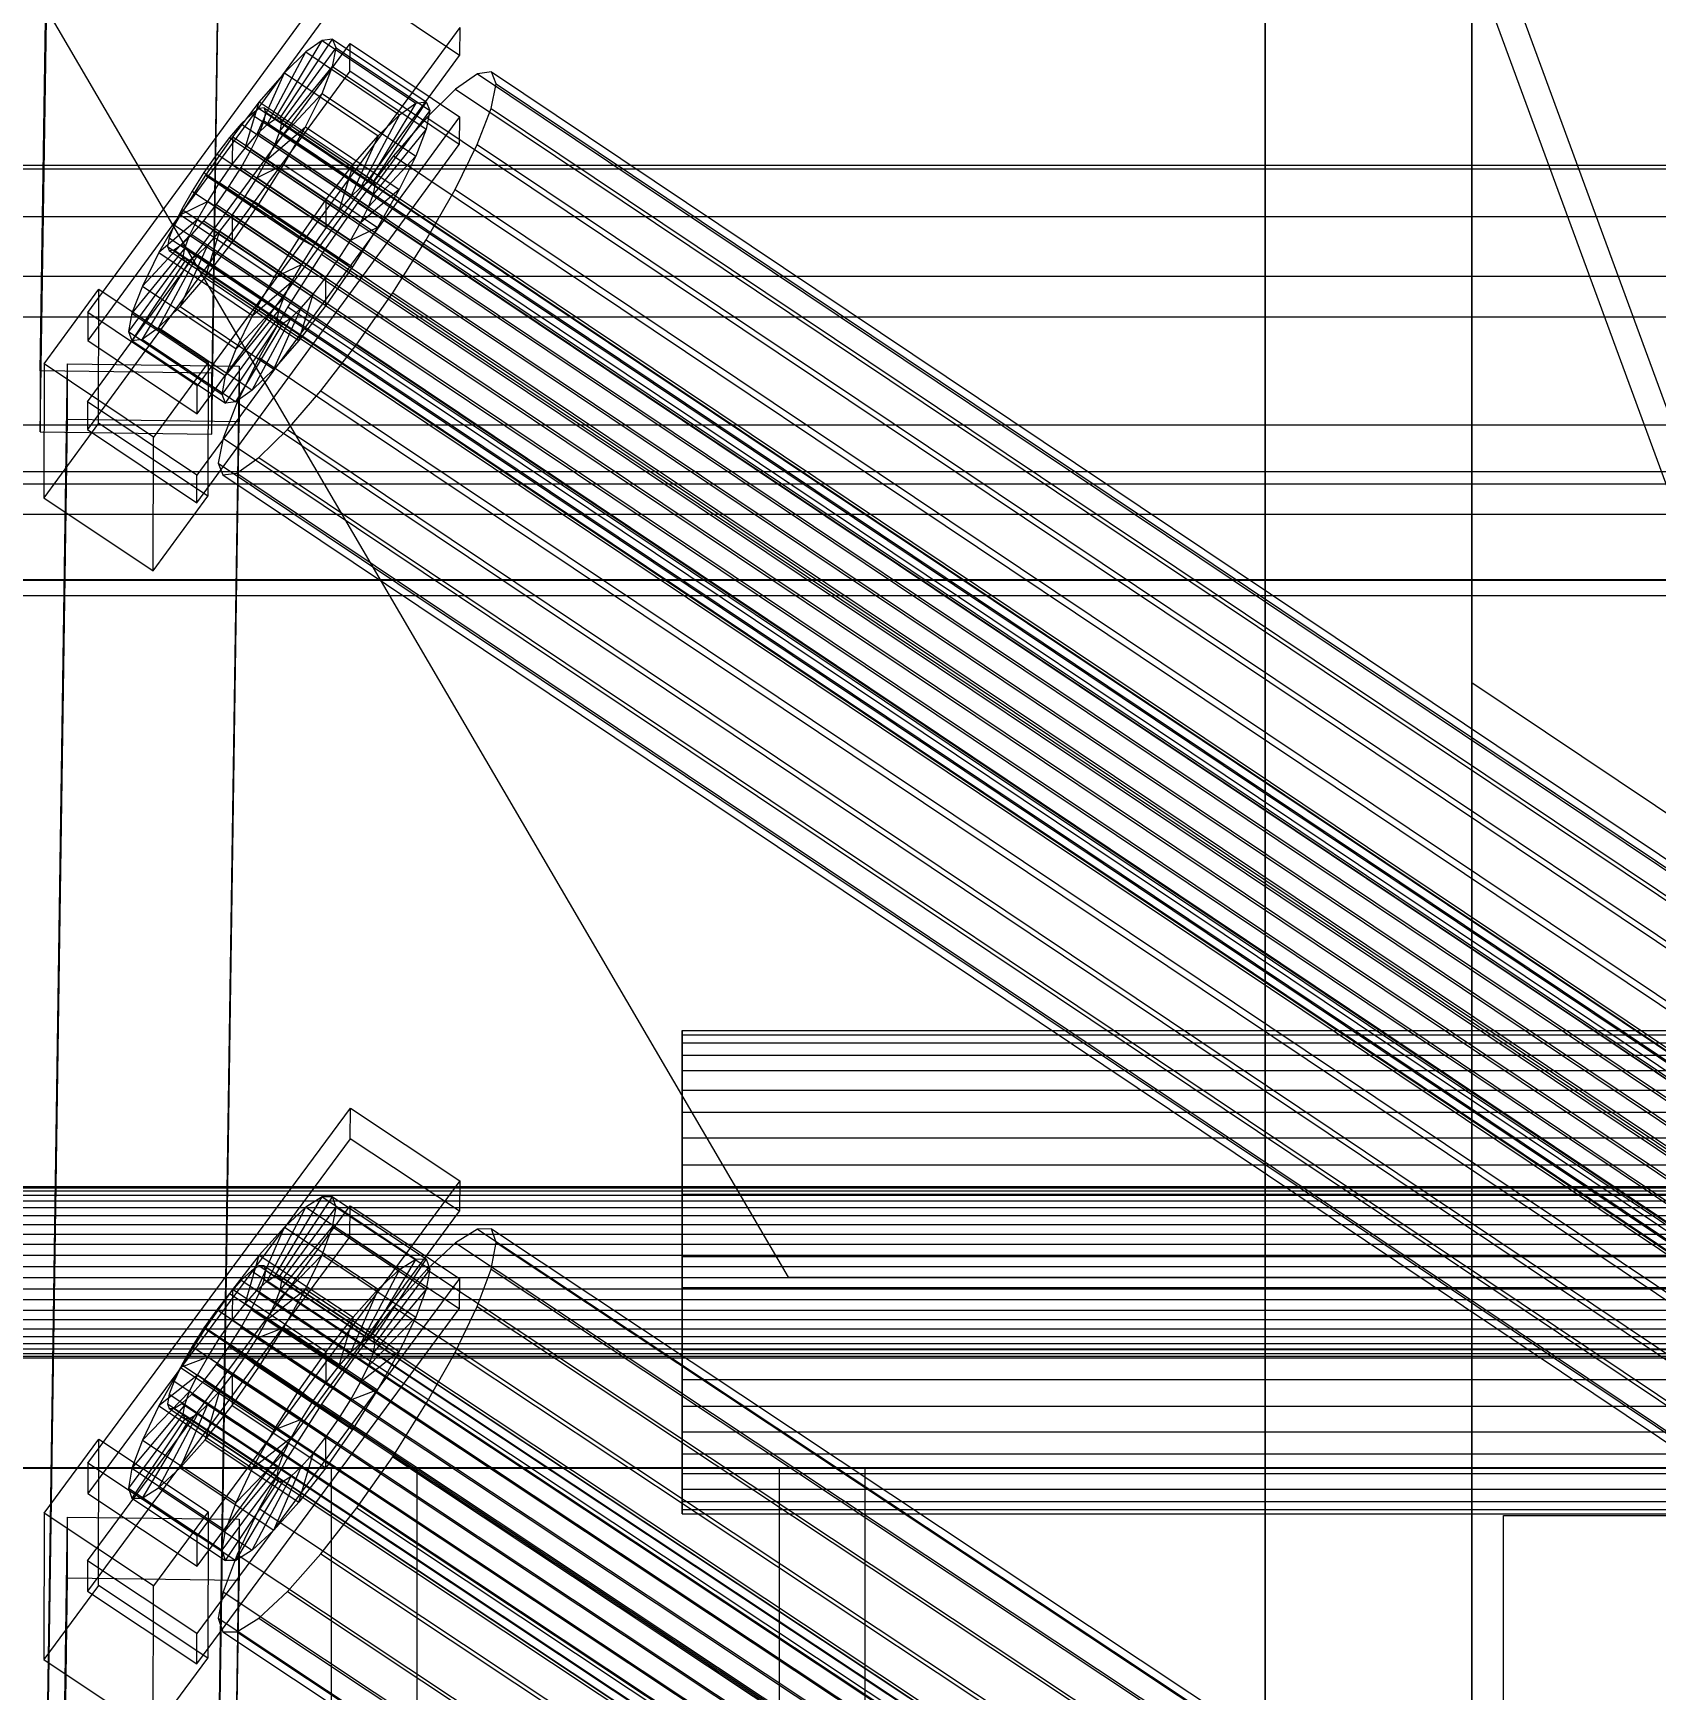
# Model space of a CAD drawing. Header units: millimetres. Extents: x -1970 to 34302, y -65268 to 6837.
# Drawn here: x -379.3 to -209, y -33723.3 to -33549.5 of the extents above; entities that cross this region are included whole.
import ezdxf

# ---------------------------------------------------------------- set-up
doc = ezdxf.new("R2010")
doc.units = ezdxf.units.MM
for name, color, linetype, lineweight in [('COTAS_O', 1, 'Continuous', 0), ('frontal_briquetadora', 7, 'Continuous', 0), ('frontal_C01', 7, 'Continuous', 0), ('frontal_C02', 7, 'Continuous', 0), ('frontal_mezcladora', 7, 'Continuous', 0), ('frontal_tolva', 7, 'Continuous', 0)]:
    doc.layers.add(name, color=color, linetype=linetype, lineweight=lineweight)
doc.dimstyles.new('R19_100', dxfattribs={"dimtxt": 250, "dimasz": 150, "dimexe": 150, "dimexo": 80, "dimgap": 100, "dimtad": 1, "dimtih": 1, "dimtoh": 1, "dimdsep": 46, "dimcen": 0.09, "dimadec": 0, "dimazin": 0, "dimtfac": 1, "dimtdec": 4, "dimtofl": 0, "dimtmove": 0, "dimatfit": 3, "dimfxl": 1, "dimtolj": 1, "dimtzin": 0, "dimarcsym": 0})

# ---------------------------------------------------------------- blocks, each defined once
blk = doc.blocks.new('*D35')
at = {"layer": 'COTAS_O', "color": 0, "lineweight": -2, "transparency": 16777216}
for p, q in [((-1725, -34320), (-1725, -33550)), ((1725, -34320), (1725, -33550)), ((-1575, -33700), (1575, -33700))]:
    blk.add_line(p, q, dxfattribs=at)
at = {"layer": 'COTAS_O', "color": 0, "transparency": 16777216}
for points in [[(-1575, -33675), (-1575, -33725), (-1725, -33700)], [(1575, -33675), (1575, -33725), (1725, -33700)]]:
    blk.add_solid(points, dxfattribs=at)
at = {"layer": 'Defpoints', "color": 0, "transparency": 16777216}
for p in [(1725, -33700), (-1725, -34400), (1725, -34400)]:
    blk.add_point(p, dxfattribs=at)
blk = doc.blocks.new('*D38')
at = {"layer": 'COTAS_O', "color": 0, "lineweight": -2, "transparency": 16777216}
for p, q in [((-570, -33700), (200, -33700)), ((50, -34750), (50, -33850)), ((-570, -34900), (200, -34900))]:
    blk.add_line(p, q, dxfattribs=at)
at = {"layer": 'COTAS_O', "color": 0, "transparency": 16777216}
for points in [[(25, -33850), (75, -33850), (50, -33700)], [(25, -34750), (75, -34750), (50, -34900)]]:
    blk.add_solid(points, dxfattribs=at)
at = {"layer": 'Defpoints', "color": 0, "transparency": 16777216}
for p in [(-650, -33700), (50, -33700), (-650, -34900)]:
    blk.add_point(p, dxfattribs=at)

msp = doc.modelspace()

# ---------------------------------------------------------------- linework, layer by layer
at = {"layer": 'frontal_briquetadora'}
for p, q in [((-170, -33700), (-305, -33332.75)), ((-167, -33700), (-302, -33332.75)), ((-348, -33700), (-292, -33700)), ((-348, -33700), (-348, -33755)), ((-301, -33700), (-339, -33700)), ((-339, -33700), (-339, -33755)), ((-301, -33700), (-301, -33755)), ((-292, -33700), (-292, -33755)), ((-225, -33705), (-200, -33705)), ((-225, -33745), (-225, -33705))]:
    msp.add_line(p, q, dxfattribs=at)
at = {"layer": 'frontal_C01'}
for p, q in [((-250, -32680.37), (-250, -35735.764)), ((-250, -35740.498), (-250, -32685.104)), ((-378.512, -33584.927), (-375.644, -33392.979)), ((-357.646, -33393.221), (-360.514, -33585.168)), ((-378.512, -33591.331), (-375.644, -33399.383)), ((-360.514, -33591.572), (-357.646, -33399.624)), ((-228.298, -33426.447), (-228.298, -33738.634)), ((-228.298, -33744.321), (-228.298, -33432.135)), ((-425, -33579.245), (425, -33579.245)), ((-360.514, -33585.168), (-378.512, -33584.927)), ((-378.512, -33584.927), (-378.512, -33591.331)), ((-360.514, -33591.572), (-360.514, -33585.168)), ((425, -33590.613), (-425, -33590.613)), ((-378.512, -33591.331), (-360.514, -33591.572)), ((425, -33595.509), (-425, -33595.509)), ((-425, -33606.878), (425, -33606.878)), ((-311.15, -33655.405), (-311.15, -33654.12)), ((-311.15, -33654.12), (-311.15, -33654.563)), ((-311.15, -33654.12), (311.15, -33654.12)), ((-311.15, -33654.563), (-311.15, -33656.702)), ((-311.15, -33654.563), (311.15, -33654.563)), ((-311.15, -33658.33), (-311.15, -33655.405)), ((-311.15, -33655.405), (311.15, -33655.405)), ((-311.15, -33656.702), (-311.15, -33660.394)), ((-311.15, -33656.702), (311.15, -33656.702)), ((-311.15, -33662.695), (-311.15, -33658.33)), ((-311.15, -33658.33), (311.15, -33658.33)), ((-311.15, -33660.394), (-311.15, -33665.385)), ((-311.15, -33660.394), (311.15, -33660.394)), ((-373.501, -33699.511), (-345.969, -33662.272)), ((-345.981, -33665.474), (-345.969, -33662.272)), ((-345.969, -33662.272), (-334.501, -33669.884)), ((-311.15, -33668.203), (-311.15, -33662.695)), ((-311.15, -33662.695), (311.15, -33662.695)), ((-345.981, -33665.474), (-373.513, -33702.713)), ((-334.513, -33673.085), (-345.981, -33665.474)), ((-311.15, -33665.385), (-311.15, -33671.336)), ((-311.15, -33665.385), (311.15, -33665.385)), ((-311.15, -33674.479), (-311.15, -33668.203)), ((-311.15, -33668.203), (311.15, -33668.203)), ((-334.501, -33669.884), (-362.033, -33707.123)), ((-334.501, -33669.884), (-334.513, -33673.085)), ((-440, -33670.486), (440, -33670.486)), ((-440, -33670.643), (440, -33670.643)), ((-440, -33670.942), (440, -33670.942)), ((-440, -33671.401), (440, -33671.401)), ((-353.892, -33679.895), (-348.918, -33671.576)), ((-353.378, -33679.893), (-347.835, -33671.57)), ((-348.918, -33671.576), (-350.645, -33672.658)), ((-347.835, -33671.57), (-348.918, -33671.576)), ((-348.918, -33671.576), (-339.088, -33678.1)), ((-347.835, -33671.57), (-338.005, -33678.095)), ((-347.47, -33672.642), (-347.835, -33671.57)), ((-311.15, -33671.336), (-311.15, -33677.841)), ((311.15, -33671.336), (-311.15, -33671.336)), ((-440, -33671.978), (440, -33671.978)), ((-440, -33672.709), (440, -33672.709)), ((-373.539, -33709.756), (-346.008, -33672.517)), ((-362.045, -33710.324), (-334.513, -33673.085)), ((-354.71, -33680.408), (-350.645, -33672.658)), ((-353.205, -33680.401), (-347.47, -33672.642)), ((-350.645, -33672.658), (-352.899, -33674.744)), ((-350.645, -33672.658), (-340.816, -33679.183)), ((-347.847, -33674.719), (-347.47, -33672.642)), ((-347.47, -33672.642), (-337.64, -33679.167)), ((-346.02, -33675.719), (-346.008, -33672.517)), ((-346.008, -33672.517), (-334.539, -33680.129)), ((-440, -33673.525), (440, -33673.525)), ((-440, -33674.478), (440, -33674.478)), ((-355.777, -33681.396), (-352.899, -33674.744)), ((-352.899, -33674.744), (-355.525, -33677.692)), ((-353.384, -33681.384), (-347.847, -33674.719)), ((-352.899, -33674.744), (-343.069, -33681.269)), ((-348.941, -33677.659), (-347.847, -33674.719)), ((-347.847, -33674.719), (-338.017, -33681.244)), ((-332.629, -33674.95), (-334.938, -33676.398)), ((-331.181, -33674.943), (-332.629, -33674.95)), ((-332.629, -33674.95), (-148.32, -33797.282)), ((-330.692, -33676.376), (-331.181, -33674.943)), ((-331.181, -33674.943), (-146.872, -33797.274)), ((-311.15, -33681.095), (-311.15, -33674.479)), ((-311.15, -33674.479), (311.15, -33674.479)), ((-440, -33675.477), (440, -33675.477)), ((440, -33676.586), (-440, -33676.586)), ((-346.02, -33675.719), (-373.551, -33712.958)), ((-334.551, -33683.331), (-346.02, -33675.719)), ((-334.938, -33676.398), (-337.95, -33679.186)), ((-334.938, -33676.398), (-150.629, -33798.729)), ((-331.197, -33679.153), (-330.692, -33676.376)), ((-330.692, -33676.376), (-146.383, -33798.708)), ((-440, -33677.7), (440, -33677.7)), ((-355.525, -33677.692), (-358.345, -33681.3)), ((-357.021, -33682.792), (-355.525, -33677.692)), ((-355.525, -33677.692), (-345.695, -33684.216)), ((-353.902, -33682.777), (-348.941, -33677.659)), ((-350.678, -33681.261), (-348.941, -33677.659)), ((-348.941, -33677.659), (-339.111, -33684.183)), ((-339.088, -33678.1), (-344.062, -33686.42)), ((-338.005, -33678.095), (-343.549, -33686.417)), ((-340.816, -33679.183), (-339.088, -33678.1)), ((-339.088, -33678.1), (-338.005, -33678.095)), ((-338.005, -33678.095), (-337.64, -33679.167)), ((-311.15, -33677.841), (-311.15, -33684.456)), ((-311.15, -33677.841), (311.15, -33677.841)), ((-440, -33678.891), (440, -33678.891)), ((-440, -33680.045), (440, -33680.045)), ((-334.539, -33680.129), (-362.071, -33717.368)), ((-357.415, -33680.309), (-358.659, -33681.705)), ((-356.348, -33679.321), (-357.415, -33680.309)), ((-357.415, -33680.309), (-143.617, -33822.213)), ((-355.53, -33678.808), (-356.348, -33679.321)), ((-356.348, -33679.321), (-142.549, -33821.225)), ((-355.541, -33681.689), (-355.022, -33680.297)), ((-355.017, -33678.805), (-355.53, -33678.808)), ((-355.53, -33678.808), (-141.731, -33820.712)), ((-355.022, -33680.297), (-354.844, -33679.313)), ((-355.022, -33680.297), (-141.224, -33822.201)), ((-354.844, -33679.313), (-355.017, -33678.805)), ((-355.017, -33678.805), (-141.218, -33820.71)), ((-354.844, -33679.313), (-141.045, -33821.218)), ((-354.71, -33680.408), (-353.892, -33679.895)), ((-353.892, -33679.895), (-353.378, -33679.893)), ((-344.062, -33686.42), (-353.892, -33679.895)), ((-343.549, -33686.417), (-353.378, -33679.893)), ((-353.378, -33679.893), (-353.205, -33680.401)), ((-340.816, -33679.183), (-344.88, -33686.932)), ((-337.64, -33679.167), (-343.376, -33686.925)), ((-343.069, -33681.269), (-340.816, -33679.183)), ((-337.95, -33679.186), (-341.461, -33683.127)), ((-337.64, -33679.167), (-338.017, -33681.244)), ((-337.95, -33679.186), (-153.641, -33801.518)), ((-334.539, -33680.129), (-334.551, -33683.331)), ((-332.659, -33683.083), (-331.197, -33679.153)), ((-331.197, -33679.153), (-146.887, -33801.484)), ((-440, -33681.236), (440, -33681.236)), ((-358.345, -33681.3), (-361.166, -33685.322)), ((-358.659, -33681.705), (-359.995, -33683.414)), ((-358.659, -33681.705), (-144.861, -33823.609)), ((-358.345, -33681.3), (-358.357, -33684.501)), ((-348.515, -33687.824), (-358.345, -33681.3)), ((-357.021, -33682.792), (-355.777, -33681.396)), ((-356.363, -33683.396), (-355.541, -33681.689)), ((-355.777, -33681.396), (-354.71, -33680.408)), ((-345.947, -33687.921), (-355.777, -33681.396)), ((-355.541, -33681.689), (-141.742, -33823.594)), ((-354.725, -33684.483), (-350.678, -33681.261)), ((-344.88, -33686.932), (-354.71, -33680.408)), ((-353.384, -33681.384), (-353.902, -33682.777)), ((-353.205, -33680.401), (-353.384, -33681.384)), ((-343.554, -33687.909), (-353.384, -33681.384)), ((-343.376, -33686.925), (-353.205, -33680.401)), ((-352.938, -33685.281), (-350.678, -33681.261)), ((-350.678, -33681.261), (-340.848, -33687.786)), ((-343.069, -33681.269), (-345.947, -33687.921)), ((-345.695, -33684.216), (-343.069, -33681.269)), ((-338.017, -33681.244), (-343.554, -33687.909)), ((-338.017, -33681.244), (-339.111, -33684.183)), ((-311.15, -33687.6), (-311.15, -33681.095)), ((-311.15, -33681.095), (311.15, -33681.095)), ((-440, -33682.35), (440, -33682.35)), ((-440, -33683.459), (440, -33683.459)), ((-362.083, -33720.57), (-334.551, -33683.331)), ((-359.995, -33683.414), (-361.332, -33685.319)), ((-146.196, -33825.318), (-359.995, -33683.414)), ((-358.357, -33684.501), (-357.021, -33682.792)), ((-357.434, -33685.3), (-356.363, -33683.396)), ((-347.191, -33689.317), (-357.021, -33682.792)), ((-356.363, -33683.396), (-142.565, -33825.3)), ((-353.902, -33682.777), (-354.725, -33684.483)), ((-344.073, -33689.301), (-353.902, -33682.777)), ((-341.461, -33683.127), (-345.231, -33687.95)), ((-341.461, -33683.127), (-157.152, -33805.458)), ((-334.981, -33687.899), (-332.659, -33683.083)), ((-332.659, -33683.083), (-148.35, -33805.414)), ((-440, -33684.458), (440, -33684.458)), ((-440, -33685.411), (440, -33685.411)), ((-361.166, -33685.322), (-363.797, -33689.485)), ((-361.332, -33685.319), (-362.578, -33687.291)), ((-361.332, -33685.319), (-147.533, -33827.224)), ((-359.693, -33686.407), (-361.166, -33685.322)), ((-361.166, -33685.322), (-351.336, -33691.846)), ((-359.693, -33686.407), (-358.357, -33684.501)), ((-358.68, -33687.272), (-357.434, -33685.3)), ((-358.357, -33684.501), (-348.527, -33691.026)), ((-357.434, -33685.3), (-143.635, -33827.204)), ((-354.725, -33684.483), (-355.796, -33686.387)), ((-355.796, -33686.387), (-352.938, -33685.281)), ((-355.569, -33689.444), (-352.938, -33685.281)), ((-344.895, -33691.008), (-354.725, -33684.483)), ((-352.938, -33685.281), (-343.108, -33691.805)), ((-348.515, -33687.824), (-345.695, -33684.216)), ((-345.695, -33684.216), (-347.191, -33689.317)), ((-339.111, -33684.183), (-344.073, -33689.301)), ((-339.111, -33684.183), (-340.848, -33687.786)), ((-311.15, -33684.456), (-311.15, -33690.732)), ((-311.15, -33684.456), (311.15, -33684.456)), ((-440, -33686.227), (440, -33686.227)), ((-440, -33686.958), (440, -33686.958)), ((-362.578, -33687.291), (-363.648, -33689.195)), ((-362.578, -33687.291), (-148.779, -33829.196)), ((-360.939, -33688.379), (-359.693, -33686.407)), ((-360.017, -33689.177), (-358.68, -33687.272)), ((-349.863, -33692.931), (-359.693, -33686.407)), ((-358.68, -33687.272), (-144.881, -33829.176)), ((-355.796, -33686.387), (-357.042, -33688.359)), ((-345.966, -33692.912), (-355.796, -33686.387)), ((-344.88, -33686.932), (-345.947, -33687.921)), ((-344.062, -33686.42), (-344.88, -33686.932)), ((-343.549, -33686.417), (-344.062, -33686.42)), ((-343.554, -33687.909), (-343.376, -33686.925)), ((-343.376, -33686.925), (-343.549, -33686.417)), ((-440, -33687.534), (440, -33687.534)), ((-440, -33687.994), (440, -33687.994)), ((-440, -33688.293), (440, -33688.293)), ((-440, -33688.449), (440, -33688.449)), ((-360.939, -33688.379), (-363.797, -33689.485)), ((-362.01, -33690.283), (-360.939, -33688.379)), ((-351.109, -33694.903), (-360.939, -33688.379)), ((-357.042, -33688.359), (-358.378, -33690.264)), ((-357.042, -33688.359), (-355.569, -33689.444)), ((-347.212, -33694.883), (-357.042, -33688.359)), ((-351.336, -33691.846), (-348.515, -33687.824)), ((-345.231, -33687.95), (-349.002, -33693.327)), ((-348.527, -33691.026), (-348.515, -33687.824)), ((-345.947, -33687.921), (-347.191, -33689.317)), ((-160.922, -33810.281), (-345.231, -33687.95)), ((-340.848, -33687.786), (-344.895, -33691.008)), ((-344.073, -33689.301), (-343.554, -33687.909)), ((-340.848, -33687.786), (-343.108, -33691.805)), ((-338.003, -33693.272), (-334.981, -33687.899)), ((-334.981, -33687.899), (-150.672, -33810.23)), ((-311.15, -33693.551), (-311.15, -33687.6)), ((-311.15, -33687.6), (311.15, -33687.6)), ((-363.797, -33689.485), (-366.057, -33693.504)), ((-362.01, -33690.283), (-366.057, -33693.504)), ((-363.648, -33689.195), (-364.471, -33690.902)), ((-363.797, -33689.485), (-353.967, -33696.009)), ((-363.648, -33689.195), (-149.85, -33831.1)), ((-362.833, -33691.989), (-362.01, -33690.283)), ((-352.18, -33696.807), (-362.01, -33690.283)), ((-361.352, -33690.886), (-360.017, -33689.177)), ((-360.017, -33689.177), (-146.218, -33831.082)), ((-358.378, -33690.264), (-359.714, -33691.973)), ((-358.39, -33693.466), (-355.569, -33689.444)), ((-358.378, -33690.264), (-358.39, -33693.466)), ((-348.548, -33696.789), (-358.378, -33690.264)), ((-355.569, -33689.444), (-345.739, -33695.968)), ((-347.191, -33689.317), (-348.527, -33691.026)), ((-344.895, -33691.008), (-344.073, -33689.301)), ((-311.15, -33690.732), (-311.15, -33696.241)), ((-311.15, -33690.732), (311.15, -33690.732)), ((-362.833, -33691.989), (-367.794, -33697.107)), ((-364.989, -33692.294), (-365.168, -33693.278)), ((-364.471, -33690.902), (-364.989, -33692.294)), ((-364.989, -33692.294), (-151.191, -33834.199)), ((-364.471, -33690.902), (-150.672, -33832.806)), ((-363.664, -33693.27), (-362.596, -33692.282)), ((-363.351, -33693.382), (-362.833, -33691.989)), ((-353.003, -33698.513), (-362.833, -33691.989)), ((-362.596, -33692.282), (-361.352, -33690.886)), ((-362.596, -33692.282), (-148.798, -33834.187)), ((-361.352, -33690.886), (-147.554, -33832.79)), ((-359.714, -33691.973), (-361.21, -33697.074)), ((-359.714, -33691.973), (-360.958, -33693.37)), ((-349.884, -33698.498), (-359.714, -33691.973)), ((-353.967, -33696.009), (-351.336, -33691.846)), ((-351.336, -33691.846), (-349.863, -33692.931)), ((-348.527, -33691.026), (-349.863, -33692.931)), ((-345.966, -33692.912), (-344.895, -33691.008)), ((-343.108, -33691.805), (-345.966, -33692.912)), ((-343.108, -33691.805), (-345.739, -33695.968)), ((-363.351, -33693.382), (-368.888, -33700.047)), ((-366.057, -33693.504), (-367.794, -33697.107)), ((-366.057, -33693.504), (-356.228, -33700.029)), ((-365.168, -33693.278), (-364.995, -33693.786)), ((-365.168, -33693.278), (-151.369, -33835.182)), ((-364.995, -33693.786), (-364.482, -33693.783)), ((-364.995, -33693.786), (-151.196, -33835.69)), ((-364.482, -33693.783), (-363.664, -33693.27)), ((-364.482, -33693.783), (-150.683, -33835.688)), ((-360.958, -33693.37), (-363.836, -33700.021)), ((-363.664, -33693.27), (-149.865, -33835.175)), ((-363.53, -33694.365), (-363.351, -33693.382)), ((-353.521, -33699.906), (-363.351, -33693.382)), ((-360.958, -33693.37), (-362.025, -33694.358)), ((-361.21, -33697.074), (-358.39, -33693.466)), ((-351.128, -33699.894), (-360.958, -33693.37)), ((-358.39, -33693.466), (-348.56, -33699.991)), ((-349.002, -33693.327), (-352.519, -33698.892)), ((-349.863, -33692.931), (-351.109, -33694.903)), ((-349.002, -33693.327), (-164.693, -33815.658)), ((-347.212, -33694.883), (-345.966, -33692.912)), ((-341.52, -33698.837), (-338.003, -33693.272)), ((-338.003, -33693.272), (-153.694, -33815.604)), ((-311.15, -33698.542), (-311.15, -33693.551)), ((-311.15, -33693.551), (311.15, -33693.551)), ((-363.53, -33694.365), (-369.265, -33702.123)), ((-363.357, -33694.873), (-368.9, -33703.196)), ((-362.843, -33694.871), (-367.817, -33703.19)), ((-362.025, -33694.358), (-366.09, -33702.108)), ((-363.357, -33694.873), (-363.53, -33694.365)), ((-353.7, -33700.89), (-363.53, -33694.365)), ((-362.843, -33694.871), (-363.357, -33694.873)), ((-353.527, -33701.397), (-363.357, -33694.873)), ((-362.025, -33694.358), (-362.843, -33694.871)), ((-353.014, -33701.395), (-362.843, -33694.871)), ((-352.196, -33700.882), (-362.025, -33694.358)), ((-356.228, -33700.029), (-353.967, -33696.009)), ((-353.967, -33696.009), (-351.109, -33694.903)), ((-351.109, -33694.903), (-352.18, -33696.807)), ((-345.739, -33695.968), (-348.56, -33699.991)), ((-348.548, -33696.789), (-347.212, -33694.883)), ((-345.739, -33695.968), (-347.212, -33694.883)), ((-378.086, -33704.757), (-372.35, -33696.999)), ((-372.408, -33712.367), (-372.35, -33696.999)), ((-372.35, -33696.999), (-360.882, -33704.61)), ((-367.794, -33697.107), (-368.888, -33700.047)), ((-367.794, -33697.107), (-357.964, -33703.631)), ((-363.836, -33700.021), (-361.21, -33697.074)), ((-361.21, -33697.074), (-351.38, -33703.598)), ((-356.228, -33700.029), (-352.18, -33696.807)), ((-352.18, -33696.807), (-353.003, -33698.513)), ((-349.884, -33698.498), (-348.548, -33696.789)), ((-348.56, -33699.991), (-348.548, -33696.789)), ((-311.15, -33696.241), (-311.15, -33700.606)), ((-311.15, -33696.241), (311.15, -33696.241)), ((-357.964, -33703.631), (-353.003, -33698.513)), ((-352.519, -33698.892), (-355.541, -33704.266)), ((-353.003, -33698.513), (-353.521, -33699.906)), ((-352.519, -33698.892), (-168.21, -33821.223)), ((-351.38, -33703.598), (-349.884, -33698.498)), ((-351.128, -33699.894), (-349.884, -33698.498)), ((-345.291, -33704.214), (-341.52, -33698.837)), ((-341.52, -33698.837), (-157.211, -33821.169)), ((-311.15, -33702.233), (-311.15, -33698.542)), ((-311.15, -33698.542), (311.15, -33698.542)), ((-373.501, -33699.511), (-373.513, -33702.713)), ((-362.033, -33707.123), (-373.501, -33699.511)), ((-368.888, -33700.047), (-369.265, -33702.123)), ((-368.888, -33700.047), (-359.058, -33706.571)), ((-366.09, -33702.108), (-363.836, -33700.021)), ((-363.836, -33700.021), (-354.006, -33706.546)), ((-359.436, -33708.648), (-353.7, -33700.89)), ((-359.058, -33706.571), (-353.521, -33699.906)), ((-357.964, -33703.631), (-356.228, -33700.029)), ((-356.26, -33708.632), (-352.196, -33700.882)), ((-354.006, -33706.546), (-351.128, -33699.894)), ((-353.521, -33699.906), (-353.7, -33700.89)), ((-353.7, -33700.89), (-353.527, -33701.397)), ((-353.014, -33701.395), (-352.196, -33700.882)), ((-352.196, -33700.882), (-351.128, -33699.894)), ((-348.56, -33699.991), (-351.38, -33703.598)), ((-311.15, -33700.606), (-311.15, -33703.531)), ((-311.15, -33700.606), (311.15, -33700.606)), ((-373.513, -33702.713), (-362.045, -33710.324)), ((-369.265, -33702.123), (-368.9, -33703.196)), ((-369.265, -33702.123), (-359.436, -33708.648)), ((-367.817, -33703.19), (-366.09, -33702.108)), ((-366.09, -33702.108), (-356.26, -33708.632)), ((-359.07, -33709.72), (-353.527, -33701.397)), ((-357.987, -33709.715), (-353.014, -33701.395)), ((-353.527, -33701.397), (-353.014, -33701.395)), ((-311.15, -33704.373), (-311.15, -33702.233)), ((-311.15, -33702.233), (311.15, -33702.233)), ((-368.9, -33703.196), (-367.817, -33703.19)), ((-368.9, -33703.196), (-359.07, -33709.72)), ((-367.817, -33703.19), (-357.987, -33709.715)), ((-360.882, -33704.61), (-366.618, -33712.369)), ((-360.882, -33704.61), (-360.939, -33719.979)), ((-359.058, -33706.571), (-357.964, -33703.631)), ((-355.541, -33704.266), (-357.863, -33709.081)), ((-355.541, -33704.266), (-171.232, -33826.597)), ((-351.38, -33703.598), (-354.006, -33706.546)), ((-349.061, -33709.038), (-345.291, -33704.214)), ((-345.291, -33704.214), (-160.982, -33826.546)), ((-311.15, -33703.531), (-311.15, -33704.816)), ((-311.15, -33703.531), (311.15, -33703.531)), ((-311.15, -33704.816), (-311.15, -33704.373)), ((-311.15, -33704.373), (311.15, -33704.373)), ((-378.512, -33897.114), (-375.644, -33705.166)), ((-378.086, -33704.757), (-378.143, -33720.125)), ((-366.618, -33712.369), (-378.086, -33704.757)), ((-375.644, -33711.57), (-375.644, -33705.166)), ((-375.644, -33705.166), (-357.646, -33705.408)), ((-357.646, -33705.408), (-360.514, -33897.355)), ((-357.646, -33705.408), (-357.646, -33711.811)), ((-311.15, -33704.816), (311.15, -33704.816)), ((-362.045, -33710.324), (-362.033, -33707.123)), ((-359.436, -33708.648), (-359.058, -33706.571)), ((-354.006, -33706.546), (-356.26, -33708.632)), ((-373.539, -33709.756), (-373.551, -33712.958)), ((-362.071, -33717.368), (-373.539, -33709.756)), ((-359.07, -33709.72), (-359.436, -33708.648)), ((-357.863, -33709.081), (-359.326, -33713.011)), ((-357.987, -33709.715), (-359.07, -33709.72)), ((-356.26, -33708.632), (-357.987, -33709.715)), ((-357.863, -33709.081), (-173.554, -33831.413)), ((-352.572, -33712.978), (-349.061, -33709.038)), ((-349.061, -33709.038), (-164.752, -33831.369)), ((-378.512, -33903.518), (-375.644, -33711.57)), ((-357.646, -33711.811), (-375.644, -33711.57)), ((-372.408, -33712.367), (-378.143, -33720.125)), ((-373.551, -33712.958), (-362.083, -33720.57)), ((-360.939, -33719.979), (-372.408, -33712.367)), ((-366.675, -33727.737), (-366.618, -33712.369)), ((-360.514, -33903.759), (-357.646, -33711.811)), ((-359.326, -33713.011), (-359.83, -33715.788)), ((-359.326, -33713.011), (-175.016, -33835.343)), ((-355.584, -33715.767), (-352.572, -33712.978)), ((-352.572, -33712.978), (-168.263, -33835.309)), ((-359.83, -33715.788), (-359.341, -33717.221)), ((-359.83, -33715.788), (-175.521, -33838.119)), ((-357.893, -33717.214), (-355.584, -33715.767)), ((-355.584, -33715.767), (-171.275, -33838.098)), ((-362.083, -33720.57), (-362.071, -33717.368)), ((-359.341, -33717.221), (-357.893, -33717.214)), ((-359.341, -33717.221), (-175.032, -33839.552)), ((-357.893, -33717.214), (-173.584, -33839.545)), ((-378.143, -33720.125), (-366.675, -33727.737)), ((-366.675, -33727.737), (-360.939, -33719.979))]:
    msp.add_line(p, q, dxfattribs=at)
at = {"layer": 'frontal_C02'}
for p, q in [((-250, -32976.99), (-250, -35767.535)), ((-250, -35772.314), (-250, -32981.769)), ((-228.298, -33332.832), (-228.298, -33617.653)), ((-228.298, -33623.394), (-228.298, -33338.573)), ((-373.501, -33578.812), (-345.969, -33541.219)), ((-345.981, -33544.142), (-373.513, -33581.735)), ((-334.513, -33551.826), (-345.981, -33544.142)), ((-334.501, -33548.903), (-362.033, -33586.496)), ((-334.501, -33548.903), (-334.513, -33551.826)), ((-373.539, -33588.165), (-346.008, -33550.572)), ((-354.71, -33559.075), (-350.645, -33551.47)), ((-353.892, -33558.5), (-348.918, -33550.256)), ((-353.378, -33558.43), (-347.835, -33550.108)), ((-353.205, -33558.87), (-347.47, -33551.039)), ((-350.645, -33551.47), (-352.899, -33553.67)), ((-348.918, -33550.256), (-350.645, -33551.47)), ((-350.645, -33551.47), (-340.816, -33558.056)), ((-347.835, -33550.108), (-348.918, -33550.256)), ((-348.918, -33550.256), (-339.088, -33556.842)), ((-347.847, -33552.983), (-347.47, -33551.039)), ((-347.835, -33550.108), (-338.005, -33556.694)), ((-347.47, -33551.039), (-347.835, -33550.108)), ((-347.47, -33551.039), (-337.64, -33557.624)), ((-346.02, -33553.495), (-346.008, -33550.572)), ((-346.008, -33550.572), (-334.539, -33558.255)), ((-346.02, -33553.495), (-373.551, -33591.088)), ((-362.045, -33589.418), (-334.513, -33551.826)), ((-353.384, -33559.791), (-347.847, -33552.983)), ((-348.941, -33555.809), (-347.847, -33552.983)), ((-347.847, -33552.983), (-338.017, -33559.569)), ((-334.551, -33561.178), (-346.02, -33553.495)), ((-355.777, -33560.117), (-352.899, -33553.67)), ((-352.899, -33553.67), (-355.525, -33556.704)), ((-352.899, -33553.67), (-343.069, -33560.256)), ((-332.629, -33553.761), (-334.938, -33555.385)), ((-331.181, -33553.564), (-332.629, -33553.761)), ((-332.629, -33553.761), (-148.32, -33677.245)), ((-331.197, -33557.406), (-330.692, -33554.807)), ((-330.692, -33554.807), (-331.181, -33553.564)), ((-331.181, -33553.564), (-146.872, -33677.048)), ((-330.692, -33554.807), (-146.383, -33678.291)), ((-355.525, -33556.704), (-358.345, -33560.366)), ((-357.021, -33561.554), (-355.525, -33556.704)), ((-355.525, -33556.704), (-345.695, -33563.29)), ((-353.902, -33561.13), (-348.941, -33555.809)), ((-350.678, -33559.324), (-348.941, -33555.809)), ((-348.941, -33555.809), (-339.111, -33562.395)), ((-339.088, -33556.842), (-344.062, -33565.085)), ((-338.005, -33556.694), (-343.549, -33565.016)), ((-340.816, -33558.056), (-339.088, -33556.842)), ((-339.088, -33556.842), (-338.005, -33556.694)), ((-338.005, -33556.694), (-337.64, -33557.624)), ((-334.938, -33555.385), (-337.95, -33558.325)), ((-334.938, -33555.385), (-150.629, -33678.869)), ((-334.539, -33558.255), (-362.071, -33595.848)), ((-356.348, -33557.977), (-357.415, -33559.019)), ((-355.53, -33557.402), (-356.348, -33557.977)), ((-356.348, -33557.977), (-142.549, -33701.219)), ((-355.541, -33560.032), (-355.022, -33558.694)), ((-355.017, -33557.332), (-355.53, -33557.402)), ((-355.53, -33557.402), (-141.731, -33700.643)), ((-355.022, -33558.694), (-354.844, -33557.773)), ((-355.022, -33558.694), (-141.224, -33701.935)), ((-354.844, -33557.773), (-355.017, -33557.332)), ((-355.017, -33557.332), (-141.218, -33700.574)), ((-354.844, -33557.773), (-141.045, -33701.014)), ((-354.71, -33559.075), (-353.892, -33558.5)), ((-353.892, -33558.5), (-353.378, -33558.43)), ((-344.062, -33565.085), (-353.892, -33558.5)), ((-343.549, -33565.016), (-353.378, -33558.43)), ((-353.378, -33558.43), (-353.205, -33558.87)), ((-340.816, -33558.056), (-344.88, -33565.661)), ((-337.64, -33557.624), (-343.376, -33565.456)), ((-343.069, -33560.256), (-340.816, -33558.056)), ((-337.95, -33558.325), (-341.461, -33562.381)), ((-337.64, -33557.624), (-338.017, -33559.569)), ((-337.95, -33558.325), (-153.641, -33681.809)), ((-334.539, -33558.255), (-334.551, -33561.178)), ((-332.659, -33561.184), (-331.197, -33557.406)), ((-331.197, -33557.406), (-146.887, -33680.89)), ((-358.345, -33560.366), (-361.166, -33564.407)), ((-357.415, -33559.019), (-358.659, -33560.456)), ((-358.345, -33560.366), (-358.357, -33563.289)), ((-348.515, -33566.952), (-358.345, -33560.366)), ((-357.415, -33559.019), (-143.617, -33702.261)), ((-357.021, -33561.554), (-355.777, -33560.117)), ((-356.363, -33561.697), (-355.541, -33560.032)), ((-355.777, -33560.117), (-354.71, -33559.075)), ((-345.947, -33566.703), (-355.777, -33560.117)), ((-355.541, -33560.032), (-141.742, -33703.274)), ((-354.725, -33562.795), (-350.678, -33559.324)), ((-344.88, -33565.661), (-354.71, -33559.075)), ((-353.384, -33559.791), (-353.902, -33561.13)), ((-353.205, -33558.87), (-353.384, -33559.791)), ((-343.554, -33566.377), (-353.384, -33559.791)), ((-343.376, -33565.456), (-353.205, -33558.87)), ((-352.938, -33563.288), (-350.678, -33559.324)), ((-350.678, -33559.324), (-340.848, -33565.909)), ((-343.069, -33560.256), (-345.947, -33566.703)), ((-345.695, -33563.29), (-343.069, -33560.256)), ((-338.017, -33559.569), (-343.554, -33566.377)), ((-338.017, -33559.569), (-339.111, -33562.395)), ((-362.083, -33598.771), (-334.551, -33561.178)), ((-358.659, -33560.456), (-359.995, -33562.191)), ((-358.659, -33560.456), (-144.861, -33703.698)), ((-358.357, -33563.289), (-357.021, -33561.554)), ((-357.434, -33563.575), (-356.363, -33561.697)), ((-347.191, -33568.14), (-357.021, -33561.554)), ((-356.363, -33561.697), (-142.565, -33704.939)), ((-353.902, -33561.13), (-354.725, -33562.795)), ((-344.073, -33567.716), (-353.902, -33561.13)), ((-334.981, -33565.883), (-332.659, -33561.184)), ((-332.659, -33561.184), (-148.35, -33684.668)), ((-450, -33563.331), (450, -33563.331)), ((430, -33563.746), (-430, -33563.746)), ((-359.995, -33562.191), (-361.332, -33564.105)), ((-146.196, -33705.433), (-359.995, -33562.191)), ((-359.693, -33565.203), (-358.357, -33563.289)), ((-358.68, -33565.538), (-357.434, -33563.575)), ((-358.357, -33563.289), (-348.527, -33569.875)), ((-357.434, -33563.575), (-143.635, -33706.817)), ((-354.725, -33562.795), (-355.796, -33564.673)), ((-355.796, -33564.673), (-352.938, -33563.288)), ((-355.569, -33567.432), (-352.938, -33563.288)), ((-344.895, -33569.381), (-354.725, -33562.795)), ((-352.938, -33563.288), (-343.108, -33569.874)), ((-348.515, -33566.952), (-345.695, -33563.29)), ((-345.695, -33563.29), (-347.191, -33568.14)), ((-341.461, -33562.381), (-345.231, -33567.277)), ((-339.111, -33562.395), (-344.073, -33567.716)), ((-341.461, -33562.381), (-157.152, -33685.865)), ((-339.111, -33562.395), (-340.848, -33565.909)), ((-361.166, -33564.407), (-363.797, -33568.55)), ((-361.332, -33564.105), (-362.578, -33566.068)), ((-361.332, -33564.105), (-147.533, -33707.346)), ((-359.693, -33565.203), (-361.166, -33564.407)), ((-361.166, -33564.407), (-351.336, -33570.992)), ((-360.939, -33567.165), (-359.693, -33565.203)), ((-360.017, -33567.452), (-358.68, -33565.538)), ((-349.863, -33571.789), (-359.693, -33565.203)), ((-358.68, -33565.538), (-144.881, -33708.779)), ((-355.796, -33564.673), (-357.042, -33566.636)), ((-345.966, -33571.259), (-355.796, -33564.673)), ((-344.88, -33565.661), (-345.947, -33566.703)), ((-344.062, -33565.085), (-344.88, -33565.661)), ((-343.549, -33565.016), (-344.062, -33565.085)), ((-343.554, -33566.377), (-343.376, -33565.456)), ((-343.376, -33565.456), (-343.549, -33565.016)), ((-360.939, -33567.165), (-363.797, -33568.55)), ((-362.578, -33566.068), (-363.648, -33567.946)), ((-362.578, -33566.068), (-148.779, -33709.309)), ((-362.01, -33569.043), (-360.939, -33567.165)), ((-351.109, -33573.751), (-360.939, -33567.165)), ((-357.042, -33566.636), (-358.378, -33568.55)), ((-357.042, -33566.636), (-355.569, -33567.432)), ((-347.212, -33573.221), (-357.042, -33566.636)), ((-351.336, -33570.992), (-348.515, -33566.952)), ((-345.231, -33567.277), (-349.002, -33572.678)), ((-348.527, -33569.875), (-348.515, -33566.952)), ((-345.947, -33566.703), (-347.191, -33568.14)), ((-160.922, -33690.761), (-345.231, -33567.277)), ((-340.848, -33565.909), (-344.895, -33569.381)), ((-344.073, -33567.716), (-343.554, -33566.377)), ((-340.848, -33565.909), (-343.108, -33569.874)), ((-338.003, -33571.183), (-334.981, -33565.883)), ((-334.981, -33565.883), (-150.672, -33689.367)), ((430, -33568.746), (-430, -33568.746)), ((-363.797, -33568.55), (-366.057, -33572.515)), ((-362.01, -33569.043), (-366.057, -33572.515)), ((-363.648, -33567.946), (-364.471, -33569.611)), ((-363.797, -33568.55), (-353.967, -33575.136)), ((-363.648, -33567.946), (-149.85, -33711.187)), ((-362.833, -33570.708), (-362.01, -33569.043)), ((-352.18, -33575.629), (-362.01, -33569.043)), ((-361.352, -33569.187), (-360.017, -33567.452)), ((-360.017, -33567.452), (-146.218, -33710.693)), ((-358.378, -33568.55), (-359.714, -33570.284)), ((-358.39, -33571.472), (-355.569, -33567.432)), ((-358.378, -33568.55), (-358.39, -33571.472)), ((-348.548, -33575.135), (-358.378, -33568.55)), ((-355.569, -33567.432), (-345.739, -33574.017)), ((-347.191, -33568.14), (-348.527, -33569.875)), ((-344.895, -33569.381), (-344.073, -33567.716)), ((-362.833, -33570.708), (-367.794, -33576.03)), ((-364.471, -33569.611), (-364.989, -33570.949)), ((-364.471, -33569.611), (-150.672, -33712.852)), ((-363.664, -33571.666), (-362.596, -33570.624)), ((-363.351, -33572.047), (-362.833, -33570.708)), ((-353.003, -33577.294), (-362.833, -33570.708)), ((-362.596, -33570.624), (-361.352, -33569.187)), ((-362.596, -33570.624), (-148.798, -33713.865)), ((-361.352, -33569.187), (-147.554, -33712.428)), ((-359.714, -33570.284), (-361.21, -33575.134)), ((-359.714, -33570.284), (-360.958, -33571.721)), ((-349.884, -33576.87), (-359.714, -33570.284)), ((-348.527, -33569.875), (-349.863, -33571.789)), ((-345.966, -33571.259), (-344.895, -33569.381)), ((-343.108, -33569.874), (-345.966, -33571.259)), ((-343.108, -33569.874), (-345.739, -33574.017)), ((-363.351, -33572.047), (-368.888, -33578.855)), ((-366.057, -33572.515), (-367.794, -33576.03)), ((-366.057, -33572.515), (-356.228, -33579.1)), ((-364.989, -33570.949), (-365.168, -33571.87)), ((-365.168, -33571.87), (-364.995, -33572.311)), ((-365.168, -33571.87), (-151.369, -33715.112)), ((-364.995, -33572.311), (-364.482, -33572.241)), ((-364.995, -33572.311), (-151.196, -33715.552)), ((-364.989, -33570.949), (-151.191, -33714.191)), ((-364.482, -33572.241), (-363.664, -33571.666)), ((-364.482, -33572.241), (-150.683, -33715.482)), ((-360.958, -33571.721), (-363.836, -33578.168)), ((-363.664, -33571.666), (-149.865, -33714.907)), ((-363.53, -33572.968), (-363.351, -33572.047)), ((-353.521, -33578.633), (-363.351, -33572.047)), ((-360.958, -33571.721), (-362.025, -33572.763)), ((-361.21, -33575.134), (-358.39, -33571.472)), ((-351.128, -33578.307), (-360.958, -33571.721)), ((-358.39, -33571.472), (-348.56, -33578.058)), ((-353.967, -33575.136), (-351.336, -33570.992)), ((-351.336, -33570.992), (-349.863, -33571.789)), ((-349.863, -33571.789), (-351.109, -33573.751)), ((-347.212, -33573.221), (-345.966, -33571.259)), ((-341.52, -33576.722), (-338.003, -33571.183)), ((-338.003, -33571.183), (-153.694, -33694.667)), ((-363.53, -33572.968), (-369.265, -33580.8)), ((-363.357, -33573.408), (-368.9, -33581.73)), ((-362.843, -33573.339), (-367.817, -33581.583)), ((-362.025, -33572.763), (-366.09, -33580.368)), ((-363.357, -33573.408), (-363.53, -33572.968)), ((-353.7, -33579.554), (-363.53, -33572.968)), ((-362.843, -33573.339), (-363.357, -33573.408)), ((-353.527, -33579.994), (-363.357, -33573.408)), ((-362.025, -33572.763), (-362.843, -33573.339)), ((-353.014, -33579.924), (-362.843, -33573.339)), ((-352.196, -33579.349), (-362.025, -33572.763)), ((-353.967, -33575.136), (-351.109, -33573.751)), ((-349.002, -33572.678), (-352.519, -33578.218)), ((-351.109, -33573.751), (-352.18, -33575.629)), ((-349.002, -33572.678), (-164.693, -33696.162)), ((-345.739, -33574.017), (-348.56, -33578.058)), ((-348.548, -33575.135), (-347.212, -33573.221)), ((-345.739, -33574.017), (-347.212, -33573.221)), ((450, -33575.022), (-450, -33575.022)), ((-367.794, -33576.03), (-368.888, -33578.855)), ((-367.794, -33576.03), (-357.964, -33582.615)), ((-363.836, -33578.168), (-361.21, -33575.134)), ((-361.21, -33575.134), (-351.38, -33581.72)), ((-356.228, -33579.1), (-353.967, -33575.136)), ((-356.228, -33579.1), (-352.18, -33575.629)), ((-352.18, -33575.629), (-353.003, -33577.294)), ((-349.884, -33576.87), (-348.548, -33575.135)), ((-348.56, -33578.058), (-348.548, -33575.135)), ((-378.086, -33584.201), (-372.35, -33576.369)), ((-372.408, -33590.398), (-372.35, -33576.369)), ((-372.35, -33576.369), (-360.882, -33584.053)), ((-357.964, -33582.615), (-353.003, -33577.294)), ((-353.003, -33577.294), (-353.521, -33578.633)), ((-351.38, -33581.72), (-349.884, -33576.87)), ((-351.128, -33578.307), (-349.884, -33576.87)), ((-345.291, -33582.124), (-341.52, -33576.722)), ((-341.52, -33576.722), (-157.211, -33700.206)), ((-373.501, -33578.812), (-373.513, -33581.735)), ((-362.033, -33586.496), (-373.501, -33578.812)), ((-368.888, -33578.855), (-369.265, -33580.8)), ((-368.888, -33578.855), (-359.058, -33585.441)), ((-366.09, -33580.368), (-363.836, -33578.168)), ((-363.836, -33578.168), (-354.006, -33584.754)), ((-359.436, -33587.385), (-353.7, -33579.554)), ((-359.058, -33585.441), (-353.521, -33578.633)), ((-357.964, -33582.615), (-356.228, -33579.1)), ((-356.26, -33586.954), (-352.196, -33579.349)), ((-352.519, -33578.218), (-355.541, -33583.517)), ((-354.006, -33584.754), (-351.128, -33578.307)), ((-353.521, -33578.633), (-353.7, -33579.554)), ((-353.7, -33579.554), (-353.527, -33579.994)), ((-353.014, -33579.924), (-352.196, -33579.349)), ((-352.519, -33578.218), (-168.21, -33701.702)), ((-352.196, -33579.349), (-351.128, -33578.307)), ((-348.56, -33578.058), (-351.38, -33581.72)), ((-369.265, -33580.8), (-368.9, -33581.73)), ((-369.265, -33580.8), (-359.436, -33587.385)), ((-367.817, -33581.583), (-366.09, -33580.368)), ((-366.09, -33580.368), (-356.26, -33586.954)), ((-359.07, -33588.316), (-353.527, -33579.994)), ((-357.987, -33588.168), (-353.014, -33579.924)), ((-353.527, -33579.994), (-353.014, -33579.924)), ((-373.513, -33581.735), (-362.045, -33589.418)), ((-368.9, -33581.73), (-367.817, -33581.583)), ((-368.9, -33581.73), (-359.07, -33588.316)), ((-367.817, -33581.583), (-357.987, -33588.168)), ((-359.058, -33585.441), (-357.964, -33582.615)), ((-351.38, -33581.72), (-354.006, -33584.754)), ((-349.061, -33587.019), (-345.291, -33582.124)), ((-345.291, -33582.124), (-160.982, -33705.608)), ((-378.512, -33777.948), (-375.644, -33584.181)), ((-378.086, -33584.201), (-378.143, -33598.23)), ((-366.618, -33591.885), (-378.086, -33584.201)), ((-375.644, -33590.026), (-375.644, -33584.181)), ((-375.644, -33584.181), (-357.646, -33584.424)), ((-360.882, -33584.053), (-366.618, -33591.885)), ((-360.882, -33584.053), (-360.939, -33598.081)), ((-357.646, -33584.424), (-360.514, -33778.191)), ((-355.541, -33583.517), (-357.863, -33588.216)), ((-357.646, -33584.424), (-357.646, -33590.27)), ((-354.006, -33584.754), (-356.26, -33586.954)), ((-355.541, -33583.517), (-171.232, -33707.001)), ((-362.045, -33589.418), (-362.033, -33586.496)), ((-359.436, -33587.385), (-359.058, -33585.441)), ((-373.539, -33588.165), (-373.551, -33591.088)), ((-362.071, -33595.848), (-373.539, -33588.165)), ((-359.07, -33588.316), (-359.436, -33587.385)), ((-357.863, -33588.216), (-359.326, -33591.994)), ((-357.987, -33588.168), (-359.07, -33588.316)), ((-356.26, -33586.954), (-357.987, -33588.168)), ((-357.863, -33588.216), (-173.554, -33711.7)), ((-352.572, -33591.076), (-349.061, -33587.019)), ((-349.061, -33587.019), (-164.752, -33710.503)), ((-378.512, -33783.793), (-375.644, -33590.026)), ((-372.408, -33590.398), (-378.143, -33598.23)), ((-357.646, -33590.27), (-375.644, -33590.026)), ((-373.551, -33591.088), (-362.083, -33598.771)), ((-360.939, -33598.081), (-372.408, -33590.398)), ((-360.514, -33784.037), (-357.646, -33590.27)), ((-355.584, -33594.016), (-352.572, -33591.076)), ((-352.572, -33591.076), (-168.263, -33714.56)), ((-366.675, -33605.913), (-366.618, -33591.885)), ((-359.326, -33591.994), (-359.83, -33594.593)), ((-359.326, -33591.994), (-175.016, -33715.478)), ((-359.83, -33594.593), (-359.341, -33595.837)), ((-359.83, -33594.593), (-175.521, -33718.077)), ((-357.893, -33595.64), (-355.584, -33594.016)), ((-355.584, -33594.016), (-171.275, -33717.5)), ((450, -33596.803), (-450, -33596.803)), ((-362.083, -33598.771), (-362.071, -33595.848)), ((-359.341, -33595.837), (-357.893, -33595.64)), ((-359.341, -33595.837), (-175.032, -33719.321)), ((-357.893, -33595.64), (-173.584, -33719.124)), ((-378.143, -33598.23), (-366.675, -33605.913)), ((-366.675, -33605.913), (-360.939, -33598.081)), ((-450, -33608.494), (450, -33608.494)), ((-130, -33683.511), (-228.298, -33617.653)), ((-228.298, -33617.653), (-228.298, -33902.474)), ((-228.298, -33617.653), (-228.298, -33623.394)), ((-228.298, -33908.215), (-228.298, -33623.394)), ((-228.298, -33623.394), (-130, -33689.252))]:
    msp.add_line(p, q, dxfattribs=at)
at = {"layer": 'frontal_mezcladora'}
for p, q in [((-300, -33680), (-575, -33210)), ((-300, -33680), (300, -33680)), ((-650, -33700), (650, -33700))]:
    msp.add_line(p, q, dxfattribs=at)
at = {"layer": 'frontal_tolva'}
for p, q in [((1725, -33600), (-1725, -33600)), ((1725, -33606.849), (-1725, -33606.849))]:
    msp.add_line(p, q, dxfattribs=at)

# ---------------------------------------------------------------- dimensions: what is measured, and where the dimension line sits
at = {"layer": 'COTAS_O'}
for p1, p2, distance, picture, middle in [((-1725, -34400), (1725, -34400), 700, '*D35', (0, -33700)), ((-650, -34900), (-650, -33700), -700, '*D38', (50, -34300))]:
    dim = msp.add_aligned_dim(p1=p1, p2=p2, distance=distance, text='<> O', dimstyle='R19_100', dxfattribs=at)
    dim.commit()
    dim.dimension.update_dxf_attribs({"geometry": picture, "text_midpoint": middle})

doc.saveas('drawing.dxf')
